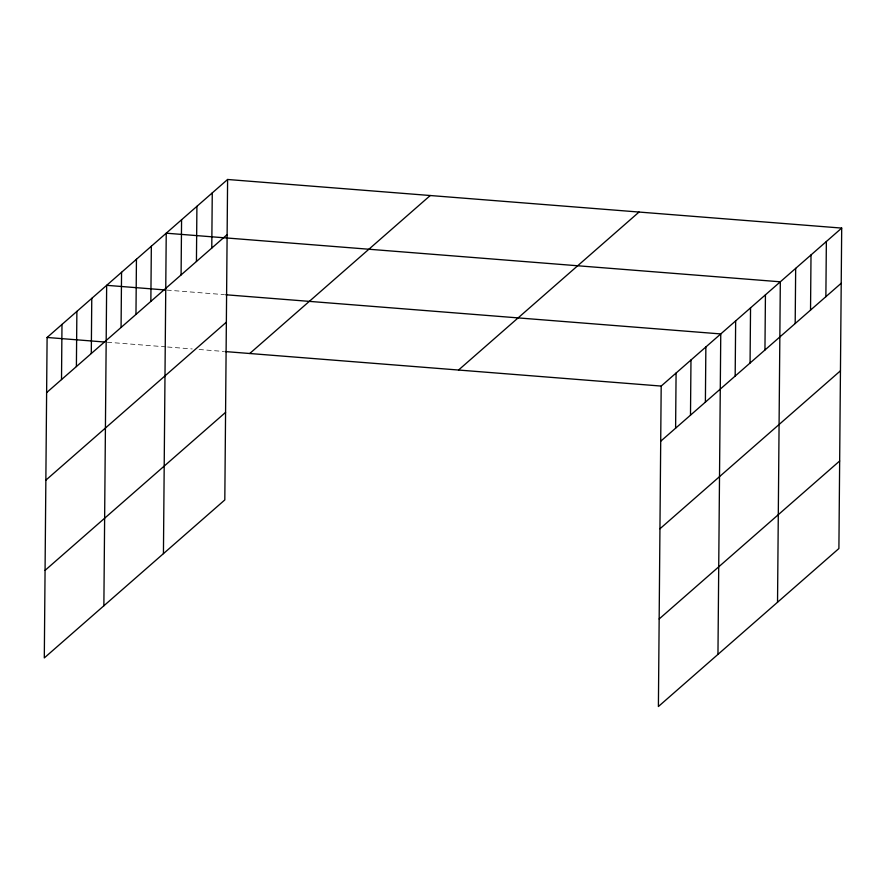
<?xml version="1.0" encoding="UTF-8"?>
<svg xmlns="http://www.w3.org/2000/svg" width="886" height="886" viewBox="0 0 886 886"><rect width="100%" height="100%" fill="white"/><g stroke="black" fill="none" stroke-linecap="round" stroke-linejoin="round"><path stroke-width="0.66" stroke-dasharray="4.43 3.32" d="M166.911 290.099L224.424 294.65M107.339 342.229L166.225 346.891M167.587 347.002L192.24 348.951M199.084 349.494L223.737 351.443"/><path stroke-width="1.33" d="M227.602 179.481L47.102 337.466L44.3 657.91L224.811 499.925L227.602 179.481L841.7 228.09L838.898 548.534L658.398 706.519L661.189 386.075L841.7 228.09M61.511 379.585L61.987 324.431M76.395 366.549L76.883 311.396M91.291 353.514L91.767 298.36M103.872 605.78L106.663 285.325L165.538 289.988M121.072 327.443L121.559 272.29M135.968 314.419L136.444 259.266M150.853 301.384L151.34 246.23M163.434 553.639L166.236 233.195L780.322 281.803L777.531 602.247M181.087 274.915L181.575 219.761M196.437 261.492L196.913 206.338M211.776 248.058L212.263 192.904M675.608 428.193L676.084 373.039M690.493 415.157L690.98 360.004M705.389 402.122L705.865 346.969M717.959 654.389L720.761 333.933L225.786 294.761M735.17 376.052L735.657 320.909M750.065 363.027L750.542 307.874M764.95 349.992L765.438 294.839M795.185 323.523L795.672 268.369M810.535 310.1L811.011 254.946M825.874 296.666L826.361 241.513M46.615 392.62L227.126 234.635M45.85 480.168L226.362 322.183M249.752 353.503L430.253 195.518M45.064 570.362L225.576 412.378M458.538 370.027L639.05 212.053M660.712 441.228L841.224 283.243M659.948 528.776L840.46 370.791M659.162 618.971L839.662 460.986M47.102 337.466L104.603 342.018M225.099 351.554L661.189 386.075"/></g></svg>
